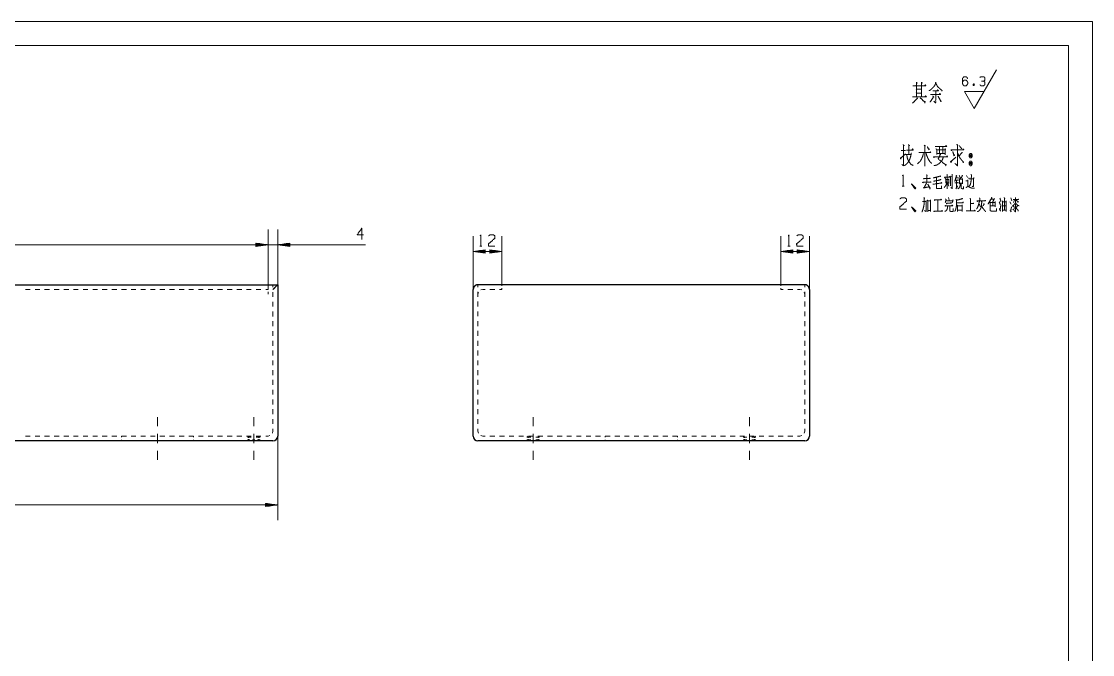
# Model space of a CAD drawing. Header units: millimetres. Extents: x 0 to 420, y 0 to 297.
# Drawn here: x 197.1 to 420, y 165.3 to 297 of the extents above; entities that cross this region are included whole.
import ezdxf

# ---------------------------------------------------------------- set-up
doc = ezdxf.new("R2010")
doc.units = ezdxf.units.MM
doc.layers.add('101', color=7, linetype='Continuous', true_color=0xffffff)

msp = doc.modelspace()

# ---------------------------------------------------------------- linework, layer by layer
at = {"layer": '101', "color": 133, "linetype": 'Continuous', "lineweight": 18}
for p, q in [((420, 297), (0, 297)), ((420, 0), (420, 297)), ((415, 292), (25, 292)), ((415, 5), (415, 292))]:
    msp.add_line(p, q, dxfattribs=at)
at = {"layer": '101', "color": 43, "linetype": 'Continuous', "lineweight": 18}
for p, q in [((395.38, 278.9), (400, 286.9)), ((395.2, 283.99), (395.33, 283.65)), ((395.38, 278.9), (393.36, 282.4)), ((393.36, 282.4), (397.4, 282.4))]:
    msp.add_line(p, q, dxfattribs=at)
at = {"layer": '101', "color": 72, "linetype": 'Continuous', "lineweight": 18}
for p, q in [((380.17, 270.14), (381.07, 270.14)), ((381.07, 269.35), (382.21, 269.35)), ((389.45, 264.1), (390.12, 264.13)), ((389.81, 263.48), (390.12, 262.7)), ((390.41, 264.8), (390.55, 264.65)), ((390.46, 264.7), (390.46, 262.83)), ((390.74, 265.15), (390.88, 265)), ((393.64, 263.85), (393.95, 263.85)), ((393.78, 264.93), (393.99, 264.53)), ((380.38, 262.7), (380.81, 262.7)), ((387.83, 259.91), (387.83, 257.56)), ((387.83, 259.89), (387.83, 257.56)), ((390.02, 260.34), (390.16, 259.81)), ((391.92, 258.64), (392.88, 258.64)), ((392.88, 258.84), (392.88, 257.46)), ((402.79, 259.49), (403.06, 258.99)), ((402.97, 260.29), (403.2, 259.71)), ((403.78, 259.91), (403.52, 259.36)), ((403.54, 258.59), (403.78, 258.26)), ((403.93, 260.36), (403.93, 259.41)), ((404.35, 258.64), (404.07, 258.31)), ((391.92, 257.71), (392.9, 257.71)), ((403.43, 257.79), (403.78, 258.11)), ((292.49, 250.24), (292.91, 250.24)), ((356.62, 250.24), (357.05, 250.24))]:
    msp.add_line(p, q, dxfattribs=at)
at = {"layer": '101', "color": 22, "linetype": 'Continuous', "lineweight": 18}
for p, q in [((248.44, 242.23), (248.44, 253.72)), ((248.44, 241.23), (248.44, 253.72)), ((250.44, 242.23), (250.44, 253.72)), ((291.1, 241.23), (291.1, 252.32)), ((297.1, 242.23), (297.1, 252.32)), ((355.1, 242.23), (355.1, 252.32)), ((361.1, 241.23), (361.1, 252.32)), ((248.44, 250.54), (72.44, 250.54)), ((240.5, 250.54), (268.74, 250.54)), ((245.9, 250.88), (245.9, 250.21)), ((248.44, 250.54), (245.9, 250.88)), ((245.9, 250.88), (245.9, 250.21)), ((248.44, 250.54), (245.9, 250.88)), ((245.9, 250.87), (245.93, 250.87)), ((245.9, 250.87), (245.93, 250.87)), ((245.9, 250.87), (245.93, 250.87)), ((245.9, 250.87), (245.93, 250.87)), ((245.9, 250.82), (246.32, 250.82)), ((245.9, 250.82), (246.32, 250.82)), ((245.9, 250.77), (246.71, 250.77)), ((245.9, 250.77), (246.71, 250.77)), ((245.9, 250.72), (247.09, 250.72)), ((245.9, 250.72), (247.09, 250.72)), ((245.9, 250.67), (247.48, 250.67)), ((245.9, 250.67), (247.48, 250.67)), ((245.9, 250.62), (247.86, 250.62)), ((245.9, 250.62), (247.86, 250.62)), ((245.9, 250.57), (248.25, 250.57)), ((245.9, 250.57), (248.25, 250.57)), ((245.9, 250.21), (248.44, 250.54)), ((245.9, 250.21), (248.44, 250.54)), ((245.9, 250.52), (248.25, 250.52)), ((245.9, 250.52), (248.25, 250.52)), ((245.9, 250.47), (247.86, 250.47)), ((245.9, 250.47), (247.86, 250.47)), ((245.9, 250.42), (247.48, 250.42)), ((245.9, 250.42), (247.48, 250.42)), ((245.9, 250.37), (247.09, 250.37)), ((245.9, 250.37), (247.09, 250.37)), ((245.9, 250.32), (246.71, 250.32)), ((245.9, 250.32), (246.71, 250.32)), ((245.9, 250.27), (246.32, 250.27)), ((245.9, 250.27), (246.32, 250.27)), ((245.9, 250.21), (245.93, 250.21)), ((245.9, 250.21), (245.93, 250.21)), ((245.9, 250.21), (245.93, 250.21)), ((245.9, 250.21), (245.93, 250.21)), ((252.98, 250.88), (250.44, 250.54)), ((250.44, 250.54), (252.98, 250.21)), ((252.98, 250.57), (250.64, 250.57)), ((252.98, 250.52), (250.64, 250.52)), ((252.98, 250.62), (251.02, 250.62)), ((252.98, 250.47), (251.02, 250.47)), ((252.98, 250.67), (251.41, 250.67)), ((252.98, 250.42), (251.41, 250.42)), ((252.98, 250.72), (251.79, 250.72)), ((252.98, 250.37), (251.79, 250.37)), ((252.98, 250.77), (252.18, 250.77)), ((252.98, 250.32), (252.18, 250.32)), ((252.98, 250.82), (252.56, 250.82)), ((252.98, 250.27), (252.56, 250.27)), ((252.98, 250.87), (252.95, 250.87)), ((252.98, 250.87), (252.95, 250.87)), ((252.98, 250.21), (252.95, 250.21)), ((252.98, 250.21), (252.95, 250.21)), ((252.98, 250.21), (252.98, 250.88)), ((293.64, 249.48), (291.1, 249.14)), ((297.1, 249.14), (291.1, 249.14)), ((291.1, 249.14), (293.64, 248.81)), ((293.64, 249.17), (291.3, 249.17)), ((293.64, 249.12), (291.3, 249.12)), ((293.64, 249.22), (291.68, 249.22)), ((293.64, 249.07), (291.68, 249.07)), ((293.64, 249.27), (292.07, 249.27)), ((293.64, 249.02), (292.07, 249.02)), ((293.64, 249.32), (292.45, 249.32)), ((293.64, 248.97), (292.45, 248.97)), ((293.64, 249.37), (292.84, 249.37)), ((293.64, 248.92), (292.84, 248.92)), ((293.64, 249.42), (293.23, 249.42)), ((293.64, 248.86), (293.23, 248.86)), ((293.64, 249.47), (293.61, 249.47)), ((293.64, 249.47), (293.61, 249.47)), ((293.64, 248.81), (293.61, 248.81)), ((293.64, 248.81), (293.61, 248.81)), ((293.64, 248.81), (293.64, 249.48)), ((297.1, 249.14), (294.56, 249.48)), ((294.56, 249.48), (294.56, 248.81)), ((294.56, 249.47), (294.6, 249.47)), ((294.56, 249.47), (294.6, 249.47)), ((294.56, 249.42), (294.98, 249.42)), ((294.56, 249.37), (295.37, 249.37)), ((294.56, 249.32), (295.75, 249.32)), ((294.56, 249.27), (296.14, 249.27)), ((294.56, 249.22), (296.53, 249.22)), ((294.56, 249.17), (296.91, 249.17)), ((294.56, 248.81), (297.1, 249.14)), ((294.56, 249.12), (296.91, 249.12)), ((294.56, 249.07), (296.53, 249.07)), ((294.56, 249.02), (296.14, 249.02)), ((294.56, 248.97), (295.75, 248.97)), ((294.56, 248.92), (295.37, 248.92)), ((294.56, 248.86), (294.98, 248.86)), ((294.56, 248.81), (294.6, 248.81)), ((294.56, 248.81), (294.6, 248.81)), ((357.64, 249.48), (355.1, 249.14)), ((355.1, 249.14), (357.64, 248.81)), ((355.1, 249.14), (361.1, 249.14)), ((357.64, 249.17), (355.3, 249.17)), ((357.64, 249.12), (355.3, 249.12)), ((357.64, 249.22), (355.68, 249.22)), ((357.64, 249.07), (355.68, 249.07)), ((357.64, 249.27), (356.07, 249.27)), ((357.64, 249.02), (356.07, 249.02)), ((357.64, 249.32), (356.45, 249.32)), ((357.64, 248.97), (356.45, 248.97)), ((357.64, 249.37), (356.84, 249.37)), ((357.64, 248.92), (356.84, 248.92)), ((357.64, 249.42), (357.23, 249.42)), ((357.64, 248.86), (357.23, 248.86)), ((357.64, 249.47), (357.61, 249.47)), ((357.64, 249.47), (357.61, 249.47)), ((357.64, 248.81), (357.61, 248.81)), ((357.64, 248.81), (357.61, 248.81)), ((357.64, 248.81), (357.64, 249.48)), ((358.56, 249.48), (358.56, 248.81)), ((361.1, 249.14), (358.56, 249.48)), ((358.56, 249.47), (358.6, 249.47)), ((358.56, 249.47), (358.6, 249.47)), ((358.56, 249.42), (358.98, 249.42)), ((358.56, 249.37), (359.37, 249.37)), ((358.56, 249.32), (359.75, 249.32)), ((358.56, 249.27), (360.14, 249.27)), ((358.56, 249.22), (360.53, 249.22)), ((358.56, 249.17), (360.91, 249.17)), ((358.56, 248.81), (361.1, 249.14)), ((358.56, 249.12), (360.91, 249.12)), ((358.56, 249.07), (360.53, 249.07)), ((358.56, 249.02), (360.14, 249.02)), ((358.56, 248.97), (359.75, 248.97)), ((358.56, 248.92), (359.37, 248.92)), ((358.56, 248.86), (358.98, 248.86)), ((358.56, 248.81), (358.6, 248.81)), ((358.56, 248.81), (358.6, 248.81)), ((250.44, 210.73), (250.44, 193.23)), ((70.44, 196.41), (250.44, 196.41)), ((250.44, 196.41), (247.9, 196.74)), ((247.9, 196.74), (247.9, 196.07)), ((247.9, 196.74), (247.93, 196.74)), ((247.9, 196.74), (247.93, 196.74)), ((247.9, 196.69), (248.32, 196.69)), ((247.9, 196.64), (248.71, 196.64)), ((247.9, 196.58), (249.09, 196.58)), ((247.9, 196.53), (249.48, 196.53)), ((247.9, 196.48), (249.86, 196.48)), ((247.9, 196.43), (250.25, 196.43)), ((247.9, 196.07), (250.44, 196.41)), ((247.9, 196.38), (250.25, 196.38)), ((247.9, 196.33), (249.86, 196.33)), ((247.9, 196.28), (249.48, 196.28)), ((247.9, 196.23), (249.09, 196.23)), ((247.9, 196.18), (248.71, 196.18)), ((247.9, 196.13), (248.32, 196.13)), ((247.9, 196.08), (247.93, 196.08)), ((247.9, 196.08), (247.93, 196.08))]:
    msp.add_line(p, q, dxfattribs=at)
at = {"layer": '101', "color": 252, "linetype": 'Continuous', "lineweight": 25}
for p, q in [((72.44, 242.23), (248.44, 242.23)), ((248.44, 242.23), (250.44, 242.23)), ((250.44, 242.23), (250.44, 210.73)), ((291.1, 210.73), (291.1, 241.23)), ((360.1, 242.23), (292.1, 242.23)), ((361.1, 241.23), (361.1, 210.73)), ((249.44, 209.73), (71.44, 209.73)), ((360.1, 209.73), (292.1, 209.73))]:
    msp.add_line(p, q, dxfattribs=at)
at = {"layer": '101', "color": 53, "linetype": 'Continuous', "lineweight": 18}
for p, q in [((198.94, 241.23), (197.94, 241.23)), ((200.94, 241.23), (199.94, 241.23)), ((202.94, 241.23), (201.94, 241.23)), ((204.94, 241.23), (203.94, 241.23)), ((206.94, 241.23), (205.94, 241.23)), ((208.94, 241.23), (207.94, 241.23)), ((210.94, 241.23), (209.94, 241.23)), ((212.94, 241.23), (211.94, 241.23)), ((214.94, 241.23), (213.94, 241.23)), ((216.94, 241.23), (215.94, 241.23)), ((218.94, 241.23), (217.94, 241.23)), ((220.94, 241.23), (219.94, 241.23)), ((222.94, 241.23), (221.94, 241.23)), ((224.94, 241.23), (223.94, 241.23)), ((226.94, 241.23), (225.94, 241.23)), ((228.94, 241.23), (227.94, 241.23)), ((230.94, 241.23), (229.94, 241.23)), ((232.94, 241.23), (231.94, 241.23)), ((234.94, 241.23), (233.94, 241.23)), ((236.94, 241.23), (235.94, 241.23)), ((238.94, 241.23), (237.94, 241.23)), ((240.94, 241.23), (239.94, 241.23)), ((242.94, 241.23), (241.94, 241.23)), ((244.94, 241.23), (243.94, 241.23)), ((246.94, 241.23), (245.94, 241.23)), ((248.44, 241.23), (247.94, 241.23)), ((248.44, 242.23), (248.44, 241.73)), ((248.44, 240.73), (248.44, 240.23)), ((249.44, 241.72), (249.44, 242.23)), ((292.1, 242.23), (292.1, 241.73)), ((292.1, 240.73), (292.1, 240.23)), ((292.73, 241.13), (293.1, 241.23)), ((293.1, 241.23), (293.6, 241.23)), ((294.6, 241.23), (295.6, 241.23)), ((296.6, 241.23), (297.1, 241.23)), ((297.1, 242.23), (297.1, 241.98)), ((297.1, 241.48), (297.1, 241.23)), ((355.1, 242.23), (355.1, 241.98)), ((355.1, 241.48), (355.1, 241.23)), ((355.6, 241.23), (355.1, 241.23)), ((357.6, 241.23), (356.6, 241.23)), ((359.1, 241.23), (358.6, 241.23)), ((359.1, 241.23), (359.48, 241.13)), ((360.1, 242.23), (360.1, 241.73)), ((360.1, 240.73), (360.1, 240.23)), ((249.44, 239.69), (249.44, 240.71)), ((249.44, 237.66), (249.44, 238.67)), ((292.1, 240.23), (292.2, 240.61)), ((292.1, 240.23), (292.1, 239.72)), ((292.1, 238.7), (292.1, 237.69)), ((360, 240.61), (360.1, 240.23)), ((360.1, 239.72), (360.1, 240.23)), ((360.1, 237.69), (360.1, 238.7)), ((249.44, 235.62), (249.44, 236.64)), ((292.1, 236.67), (292.1, 235.65)), ((360.1, 235.65), (360.1, 236.67)), ((249.44, 233.59), (249.44, 234.61)), ((292.1, 234.63), (292.1, 233.62)), ((360.1, 233.62), (360.1, 234.63)), ((249.44, 231.56), (249.44, 232.57)), ((292.1, 232.6), (292.1, 231.58)), ((360.1, 231.58), (360.1, 232.6)), ((249.44, 229.52), (249.44, 230.54)), ((292.1, 230.56), (292.1, 229.54)), ((360.1, 229.54), (360.1, 230.56)), ((249.44, 227.49), (249.44, 228.51)), ((292.1, 228.53), (292.1, 227.51)), ((360.1, 227.51), (360.1, 228.53)), ((249.44, 225.46), (249.44, 226.47)), ((292.1, 226.49), (292.1, 225.47)), ((360.1, 225.47), (360.1, 226.49)), ((249.44, 223.42), (249.44, 224.44)), ((292.1, 224.45), (292.1, 223.44)), ((360.1, 223.44), (360.1, 224.45)), ((249.44, 221.39), (249.44, 222.41)), ((292.1, 222.42), (292.1, 221.4)), ((360.1, 221.4), (360.1, 222.42)), ((249.44, 219.36), (249.44, 220.37)), ((292.1, 220.38), (292.1, 219.37)), ((360.1, 219.37), (360.1, 220.38)), ((249.44, 217.32), (249.44, 218.34)), ((249.44, 215.29), (249.44, 216.31)), ((292.1, 218.35), (292.1, 217.33)), ((292.1, 216.31), (292.1, 215.29)), ((360.1, 217.33), (360.1, 218.35)), ((360.1, 215.29), (360.1, 216.31)), ((249.44, 213.26), (249.44, 214.27)), ((292.1, 214.28), (292.1, 213.26)), ((360.1, 213.26), (360.1, 214.28)), ((249.44, 211.73), (249.44, 212.24)), ((292.1, 212.24), (292.1, 211.73)), ((360.1, 211.73), (360.1, 212.24)), ((197.94, 210.73), (198.94, 210.73)), ((199.94, 210.73), (200.94, 210.73)), ((201.94, 210.73), (202.94, 210.73)), ((203.94, 210.73), (204.94, 210.73)), ((205.94, 210.73), (206.94, 210.73)), ((207.94, 210.73), (208.94, 210.73)), ((209.94, 210.73), (210.94, 210.73)), ((211.94, 210.73), (212.94, 210.73)), ((213.94, 210.73), (214.94, 210.73)), ((215.94, 210.73), (216.94, 210.73)), ((217.94, 210.73), (217.94, 210.48)), ((217.94, 210.73), (218.94, 210.73)), ((217.94, 209.98), (217.94, 209.73)), ((219.94, 210.73), (220.94, 210.73)), ((221.94, 210.73), (222.94, 210.73)), ((223.94, 210.73), (224.94, 210.73)), ((225.94, 210.73), (226.94, 210.73)), ((227.94, 210.73), (228.94, 210.73)), ((229.94, 210.73), (230.94, 210.73)), ((231.94, 210.73), (232.94, 210.73)), ((232.94, 210.48), (232.94, 210.73)), ((232.94, 209.73), (232.94, 209.98)), ((233.94, 210.73), (234.94, 210.73)), ((235.94, 210.73), (236.94, 210.73)), ((237.94, 210.73), (238.94, 210.73)), ((239.94, 210.73), (240.94, 210.73)), ((241.94, 210.73), (242.94, 210.73)), ((243.94, 210.73), (244.94, 210.73)), ((244.19, 210.73), (244.24, 210.68)), ((244.19, 210.41), (244.19, 210.59)), ((244.19, 209.87), (244.19, 210.05)), ((244.24, 209.78), (244.19, 209.73)), ((244.34, 210.58), (244.39, 210.53)), ((244.39, 209.93), (244.34, 209.88)), ((244.39, 210.53), (244.39, 210.38)), ((244.39, 210.08), (244.39, 209.93)), ((245.44, 209.93), (245.18, 209.93)), ((245.7, 209.93), (245.44, 209.93)), ((245.94, 210.73), (246.94, 210.73)), ((246.49, 210.53), (246.54, 210.58)), ((246.49, 210.38), (246.49, 210.53)), ((246.49, 209.93), (246.49, 210.08)), ((246.54, 209.88), (246.49, 209.93)), ((246.64, 210.68), (246.69, 210.73)), ((246.69, 209.73), (246.64, 209.78)), ((246.69, 210.41), (246.69, 210.59)), ((246.69, 209.87), (246.69, 210.05)), ((247.94, 210.73), (248.44, 210.73)), ((248.82, 210.83), (248.44, 210.73)), ((249.44, 211.73), (249.34, 211.36)), ((292.2, 211.36), (292.1, 211.73)), ((293.1, 210.73), (292.73, 210.83)), ((293.1, 210.73), (293.6, 210.73)), ((294.6, 210.73), (295.6, 210.73)), ((296.6, 210.73), (297.6, 210.73)), ((298.6, 210.73), (299.6, 210.73)), ((300.6, 210.73), (301.6, 210.73)), ((302.35, 210.73), (302.4, 210.68)), ((302.35, 210.41), (302.35, 210.59)), ((302.35, 209.87), (302.35, 210.05)), ((302.4, 209.78), (302.35, 209.73)), ((302.5, 210.58), (302.55, 210.53)), ((302.55, 209.93), (302.5, 209.88)), ((302.55, 210.53), (302.55, 210.38)), ((302.55, 210.08), (302.55, 209.93)), ((302.6, 210.73), (303.6, 210.73)), ((303.6, 210.73), (303.6, 210.48)), ((303.6, 209.98), (303.6, 209.73)), ((304.6, 210.73), (305.6, 210.73)), ((304.65, 210.53), (304.7, 210.58)), ((304.65, 210.38), (304.65, 210.53)), ((304.65, 209.93), (304.65, 210.08)), ((304.7, 209.88), (304.65, 209.93)), ((304.8, 210.68), (304.85, 210.73)), ((304.85, 209.73), (304.8, 209.78)), ((304.85, 210.41), (304.85, 210.59)), ((304.85, 209.87), (304.85, 210.05)), ((306.6, 210.73), (307.6, 210.73)), ((308.6, 210.73), (309.6, 210.73)), ((310.6, 210.73), (311.6, 210.73)), ((312.6, 210.73), (313.6, 210.73)), ((314.6, 210.73), (315.6, 210.73)), ((316.6, 210.73), (317.6, 210.73)), ((318.6, 210.73), (319.6, 210.73)), ((318.6, 210.73), (318.6, 210.48)), ((318.6, 209.98), (318.6, 209.73)), ((320.6, 210.73), (321.6, 210.73)), ((322.6, 210.73), (323.6, 210.73)), ((324.6, 210.73), (325.6, 210.73)), ((326.6, 210.73), (327.6, 210.73)), ((328.6, 210.73), (329.6, 210.73)), ((330.6, 210.73), (331.6, 210.73)), ((332.6, 210.73), (333.6, 210.73)), ((333.6, 210.48), (333.6, 210.73)), ((333.6, 209.73), (333.6, 209.98)), ((334.6, 210.73), (335.6, 210.73)), ((336.6, 210.73), (337.6, 210.73)), ((338.6, 210.73), (339.6, 210.73)), ((340.6, 210.73), (341.6, 210.73)), ((342.6, 210.73), (343.6, 210.73)), ((344.6, 210.73), (345.6, 210.73)), ((346.6, 210.73), (347.6, 210.73)), ((347.35, 210.73), (347.4, 210.68)), ((347.35, 210.41), (347.35, 210.59)), ((347.35, 209.87), (347.35, 210.05)), ((347.4, 209.78), (347.35, 209.73)), ((347.5, 210.58), (347.55, 210.53)), ((347.55, 209.93), (347.5, 209.88)), ((347.55, 210.53), (347.55, 210.38)), ((347.55, 210.08), (347.55, 209.93)), ((348.6, 210.73), (349.6, 210.73)), ((348.6, 210.48), (348.6, 210.73)), ((348.6, 209.73), (348.6, 209.98)), ((349.65, 210.53), (349.7, 210.58)), ((349.65, 210.38), (349.65, 210.53)), ((349.65, 209.93), (349.65, 210.08)), ((349.7, 209.88), (349.65, 209.93)), ((349.8, 210.68), (349.85, 210.73)), ((349.85, 209.73), (349.8, 209.78)), ((349.85, 210.41), (349.85, 210.59)), ((349.85, 209.87), (349.85, 210.05)), ((350.6, 210.73), (351.6, 210.73)), ((352.6, 210.73), (353.6, 210.73)), ((354.6, 210.73), (355.6, 210.73)), ((356.6, 210.73), (357.6, 210.73)), ((358.6, 210.73), (359.1, 210.73)), ((359.48, 210.83), (359.1, 210.73)), ((360.1, 211.73), (360, 211.36))]:
    msp.add_line(p, q, dxfattribs=at)
at = {"layer": '101', "color": 151, "linetype": 'Continuous', "lineweight": 18}
for p, q in [((225.44, 212.82), (225.44, 214.66)), ((245.44, 212.82), (245.44, 214.66)), ((303.6, 212.82), (303.6, 214.66)), ((348.6, 212.82), (348.6, 214.66)), ((225.44, 209.23), (225.44, 211.23)), ((245.44, 209.23), (245.44, 211.23)), ((303.6, 209.23), (303.6, 211.23)), ((348.6, 209.23), (348.6, 211.23)), ((225.44, 205.81), (225.44, 207.64)), ((245.44, 205.81), (245.44, 207.64)), ((303.6, 205.81), (303.6, 207.64)), ((348.6, 205.81), (348.6, 207.64))]:
    msp.add_line(p, q, dxfattribs=at)
at = {"layer": '101', "color": 252, "linetype": 'Continuous', "lineweight": 25}
for centre, start, end in [((249.44, 210.73), 270, 0), ((292.1, 210.73), 180, 270), ((360.1, 210.73), 270, 0)]:
    msp.add_arc(centre, 1, start, end, dxfattribs=at)
at = {"layer": '101', "color": 43, "linetype": 'Continuous', "lineweight": 18}
for points, knots in [([(392.95, 284.38), (393.2, 284.75), (393.74, 284.75), (394.01, 284.38), (394.01, 284.01), (393.74, 283.63), (393.2, 283.63), (392.95, 284.01), (392.95, 285.13), (393.2, 285.5), (393.74, 285.5), (394.01, 285.13)], [0, 0, 0.07696, 0.169762, 0.248073, 0.312017, 0.390327, 0.48313, 0.560089, 0.751922, 0.828884, 0.921687, 1, 1]), ([(397.33, 284.58), (397.59, 284.75), (397.59, 285.33), (397.33, 285.5), (396.78, 285.5), (396.52, 285.33)], [0, 0, 0.153872, 0.429859, 0.583731, 0.846128, 1, 1]), ([(395.2, 283.65), (395.33, 283.65), (395.4, 283.83), (395.33, 283.99), (395.2, 283.99), (395.13, 283.83), (395.2, 283.65), (395.33, 283.99)], [0, 0, 0.093979, 0.236782, 0.365956, 0.459935, 0.589108, 0.731911, 1, 1]), ([(396.53, 283.81), (396.78, 283.63), (397.33, 283.63), (397.59, 283.81), (397.59, 284.38), (397.33, 284.58), (396.92, 284.58)], [0, 0, 0.124127, 0.343692, 0.472447, 0.703376, 0.836727, 1, 1])]:
    msp.add_open_spline(points, degree=1, knots=knots, dxfattribs=at)
at = {"layer": '101', "color": 72, "linetype": 'Continuous', "lineweight": 18}
for points, knots in [([(383.33, 284.34), (383.51, 284.19), (383.35, 284.04), (383.35, 284.34), (383.35, 281.34), (383.35, 283.63), (382.58, 283.63), (385.31, 283.63), (384.39, 283.63), (384.39, 284.3), (384.39, 281.34), (384.39, 282.92), (383.33, 282.92), (383.33, 282.05), (384.39, 282.05), (384.39, 281.34), (382.53, 281.34), (385.39, 281.34), (385.26, 281.53), (385.13, 281.34)], [0, 0, 0.009716, 0.018619, 0.030834, 0.152987, 0.246128, 0.277435, 0.388627, 0.426411, 0.453895, 0.574521, 0.638652, 0.681832, 0.716951, 0.760132, 0.789143, 0.864711, 0.981301, 0.990651, 1, 1]), ([(384.41, 284.12), (384.55, 284.23), (384.39, 284.34)], [0, 0, 0.471592, 1, 1]), ([(385.08, 283.63), (385.21, 283.82), (385.29, 283.63)], [0, 0, 0.52998, 1, 1]), ([(387.3, 284.34), (387.46, 284.19), (387.38, 284.23), (387.22, 283.78), (386.95, 283.4), (386.63, 283.07), (386.34, 282.8), (385.97, 282.58)], [0, 0, 0.086304, 0.121015, 0.309411, 0.490705, 0.673777, 0.828673, 1, 1]), ([(387.35, 284.12), (387.56, 283.82), (387.75, 283.44), (388.12, 283.1), (388.57, 282.73), (388.7, 282.62), (388.73, 282.62), (388.62, 282.47)], [0, 0, 0.162725, 0.348038, 0.57022, 0.829895, 0.906902, 0.918639, 1, 1]), ([(383.46, 281.12), (383.56, 280.93), (383.54, 281), (382.53, 279.99)], [0, 0, 0.124999, 0.171153, 1, 1]), ([(384.15, 281.12), (385.13, 280.14), (385.13, 280.33), (385.08, 279.99)], [0, 0, 0.723283, 0.821336, 1, 1]), ([(386.74, 281.49), (386.98, 281.23), (386.93, 281.34), (386.18, 280.18)], [0, 0, 0.190882, 0.257811, 1, 1]), ([(386.26, 281.83), (388.36, 281.83), (388.23, 282.05), (388.09, 281.75)], [0, 0, 0.780476, 0.87779, 1, 1]), ([(386.74, 282.58), (387.93, 282.58), (387.75, 282.77), (387.62, 282.58)], [0, 0, 0.707412, 0.863837, 1, 1]), ([(387.35, 282.58), (387.35, 279.99), (386.98, 280.4)], [0, 0, 0.823414, 1, 1]), ([(387.85, 281.42), (388.46, 280.33), (388.49, 280.48), (388.44, 280.25)], [0, 0, 0.764773, 0.85821, 1, 1]), ([(380.57, 271.38), (380.78, 271.15), (380.67, 271.3), (380.67, 266.95), (380.3, 267.25)], [0, 0, 0.058123, 0.092649, 0.910288, 1, 1]), ([(381.28, 270.25), (382.69, 270.25), (382.56, 270.51), (382.42, 270.29)], [0, 0, 0.716772, 0.866783, 1, 1]), ([(381.68, 271.38), (381.92, 271.15), (381.79, 271.23), (381.79, 269.39)], [0, 0, 0.141503, 0.207206, 1, 1]), ([(384.99, 271.23), (385.23, 271.11), (385.12, 271.15), (385.12, 266.91), (385.12, 269.73), (383.85, 269.73), (386.34, 269.73), (386.21, 269.91), (386.16, 269.73)], [0, 0, 0.022709, 0.032393, 0.397207, 0.63934, 0.748901, 0.963456, 0.983224, 1, 1]), ([(385.6, 270.93), (385.97, 270.29), (386.05, 270.44), (385.87, 270.51)], [0, 0, 0.665999, 0.819278, 1, 1]), ([(387.24, 271), (389.65, 271), (389.52, 271.19), (389.36, 271)], [0, 0, 0.835353, 0.914863, 1, 1]), ([(387.37, 270.51), (387.58, 270.33), (387.58, 269.35), (387.58, 269.54), (389.36, 269.54), (389.36, 269.28), (389.36, 270.59), (389.36, 270.29), (387.5, 270.29), (388.17, 270.29), (388.17, 270.96), (388.17, 269.54), (388.83, 269.54), (388.83, 270.93)], [0, 0, 0.024059, 0.106926, 0.122862, 0.273836, 0.296146, 0.407696, 0.433193, 0.590926, 0.64726, 0.704629, 0.825742, 0.882076, 1, 1]), ([(390.76, 270.25), (390.63, 270.1), (390.55, 270.29), (393.2, 270.29), (393.12, 270.48), (393.01, 270.29)], [0, 0, 0.057621, 0.116242, 0.879375, 0.937996, 1, 1]), ([(390.92, 269.91), (391.18, 269.05), (391.32, 269.16), (391.13, 269.35)], [0, 0, 0.673358, 0.803109, 1, 1]), ([(391.74, 271.45), (391.95, 271.19), (391.87, 271.34), (391.87, 266.99), (391.37, 267.44)], [0, 0, 0.060999, 0.091684, 0.877914, 1, 1]), ([(392.91, 269.76), (392.19, 269.01), (391.93, 269.58), (392.19, 268.94), (392.43, 268.56), (392.69, 268.23), (393.15, 267.7), (393.2, 267.7), (393.01, 267.63)], [0, 0, 0.248753, 0.397951, 0.563608, 0.67025, 0.773226, 0.939238, 0.951964, 1, 1]), ([(392.27, 271.15), (392.75, 270.51), (392.77, 270.63), (392.56, 270.66)], [0, 0, 0.706391, 0.808917, 1, 1]), ([(380.01, 268.68), (380.09, 268.34), (380.04, 268.53), (381.07, 269.43)], [0, 0, 0.181309, 0.283192, 1, 1]), ([(382.29, 269.61), (382.19, 269.09), (382.08, 268.68), (381.95, 268.34), (381.79, 267.96), (381.52, 267.59), (381.26, 267.29), (380.83, 266.99)], [0, 0, 0.172184, 0.309107, 0.425669, 0.556624, 0.704265, 0.83298, 1, 1]), ([(381.34, 269.2), (381.39, 268.94), (381.44, 268.64), (381.55, 268.3), (381.71, 267.96), (382.21, 267.25), (382.64, 267.06)], [0, 0, 0.101612, 0.217195, 0.351419, 0.492975, 0.824036, 1, 1]), ([(384.8, 269.54), (384.67, 269.01), (384.43, 268.41), (384.17, 267.96), (383.59, 267.4)], [0, 0, 0.214884, 0.47114, 0.678415, 1, 1]), ([(385.36, 269.58), (385.47, 269.16), (385.68, 268.64), (385.94, 268.15), (386.24, 267.7), (386.55, 267.48)], [0, 0, 0.172227, 0.401193, 0.625588, 0.842424, 1, 1]), ([(387.16, 268.83), (387.03, 268.68), (386.89, 268.83), (389.86, 268.83), (389.7, 269.01), (389.57, 268.75)], [0, 0, 0.051198, 0.102403, 0.861891, 0.924784, 1, 1]), ([(388.91, 268.71), (388.83, 268.41), (388.59, 267.93), (388.09, 267.44), (387.61, 267.14), (387.03, 266.99)], [0, 0, 0.114099, 0.31364, 0.571361, 0.778585, 1, 1]), ([(388.22, 269.43), (388.41, 269.28), (388.33, 269.35), (387.88, 268.38), (389.47, 267.14), (389.52, 267.25), (389.41, 266.95)], [0, 0, 0.061501, 0.089675, 0.366507, 0.885933, 0.91799, 1, 1]), ([(390.71, 268), (390.57, 267.66), (390.44, 267.78), (391.58, 268.75)], [0, 0, 0.178042, 0.263422, 1, 1]), ([(394.76, 269.54), (394.52, 269.54), (394.31, 269.24), (394.31, 268.9), (394.52, 268.6), (394.76, 268.6), (394.97, 268.9), (394.97, 269.24), (394.76, 269.54)], [0, 0, 0.091012, 0.231137, 0.359866, 0.499991, 0.591003, 0.731137, 0.859866, 1, 1]), ([(394.97, 267.63), (394.76, 267.96), (394.52, 267.96), (394.31, 267.63), (394.31, 267.33), (394.52, 266.99), (394.76, 266.99), (394.97, 267.33), (394.97, 267.63)], [0, 0, 0.149205, 0.238519, 0.387715, 0.5, 0.649197, 0.738511, 0.887715, 1, 1]), ([(394.52, 268.9), (394.76, 268.9), (394.52, 269.24), (394.52, 268.9)], [0, 0, 0.24116, 0.6589, 1, 1]), ([(394.52, 267.63), (394.52, 267.33), (394.76, 267.33)], [0, 0, 0.556971, 1, 1]), ([(394.76, 268.9), (394.76, 269.24), (394.52, 269.24)], [0, 0, 0.585821, 1, 1]), ([(394.76, 267.63), (394.52, 267.63), (394.76, 267.33), (394.76, 267.63)], [0, 0, 0.258827, 0.674606, 1, 1]), ([(380.45, 264.88), (380.59, 265.08), (380.59, 262.7)], [0, 0, 0.093492, 1, 1]), ([(382.46, 262.98), (383.07, 262.35), (382.92, 262.35), (382.32, 263.2), (383.07, 262.13), (383.22, 262.35), (382.32, 263.2)], [0, 0, 0.178023, 0.207053, 0.42079, 0.689029, 0.745611, 1, 1]), ([(385.47, 265.1), (385.59, 264.93), (385.5, 265), (385.5, 263.53), (384.64, 263.53), (386.39, 263.53), (386.3, 263.63), (386.19, 263.5)], [0, 0, 0.045417, 0.069976, 0.382575, 0.566129, 0.936978, 0.965261, 1, 1]), ([(384.76, 263.5), (384.69, 263.43), (384.64, 263.53)], [0, 0, 0.476558, 1, 1]), ([(385.47, 263.38), (384.92, 262.35), (384.76, 262.35), (386.01, 262.6), (385.73, 263.13), (386.17, 262.3), (386.19, 262.45), (386.16, 262.13)], [0, 0, 0.252061, 0.286561, 0.564064, 0.693385, 0.896347, 0.9291, 1, 1]), ([(384.99, 264.3), (384.9, 264.2), (384.85, 264.3), (386.23, 264.3), (386.14, 264.43), (386.07, 264.3)], [0, 0, 0.069442, 0.128329, 0.845633, 0.925285, 1, 1]), ([(386.77, 263.13), (388.61, 263.38), (388.54, 263.5), (388.43, 263.38)], [0, 0, 0.857794, 0.924194, 1, 1]), ([(388.26, 264.93), (388.34, 264.75), (388.29, 264.8), (386.86, 264.45), (387.51, 264.6), (387.51, 262.4), (387.55, 262.25), (387.64, 262.23), (388.59, 262.23), (388.59, 262.8)], [0, 0, 0.030685, 0.042094, 0.272773, 0.377788, 0.722122, 0.74624, 0.760617, 0.910002, 1, 1]), ([(386.88, 263.75), (388.45, 264.05), (388.34, 264.13), (388.22, 264)], [0, 0, 0.83968, 0.90778, 1, 1]), ([(389.74, 263.88), (389.67, 263.5), (389.63, 263.28), (389.56, 263.08), (389.38, 262.78), (389.29, 262.65), (389.15, 262.48)], [0, 0, 0.246555, 0.393708, 0.530753, 0.755735, 0.854628, 1, 1]), ([(389.33, 264.58), (389.28, 264.45), (389.19, 264.6), (390.27, 264.6), (390.2, 264.75), (390.14, 264.6)], [0, 0, 0.079267, 0.180907, 0.810318, 0.907125, 1, 1]), ([(389.33, 264.33), (389.44, 264.18), (389.44, 263.35)], [0, 0, 0.182116, 1, 1]), ([(389.7, 265.18), (389.77, 265.05), (389.77, 262.2)], [0, 0, 0.047969, 1, 1]), ([(390.12, 264.25), (390.12, 263.28), (389.97, 263.43)], [0, 0, 0.816823, 1, 1]), ([(390.81, 265.05), (390.81, 262.2), (390.5, 262.45)], [0, 0, 0.875677, 1, 1]), ([(391.61, 265), (391.75, 264.83), (391.68, 264.9), (391.31, 263.7), (391.55, 264.45), (392.08, 264.45)], [0, 0, 0.077476, 0.112963, 0.545478, 0.81742, 1, 1]), ([(391.34, 263.43), (392.08, 263.43), (391.98, 263.53), (391.89, 263.4)], [0, 0, 0.71297, 0.852957, 1, 1]), ([(391.43, 263.95), (392.07, 263.95), (391.98, 264.08), (391.91, 263.95)], [0, 0, 0.681987, 0.846064, 1, 1]), ([(391.66, 263.93), (391.66, 262.4), (391.57, 262.18), (391.92, 262.8)], [0, 0, 0.613734, 0.71102, 1, 1]), ([(392.47, 263.3), (392.47, 263.03), (392.4, 262.75), (392.3, 262.48), (392.17, 262.3), (391.94, 262.18)], [0, 0, 0.206834, 0.420392, 0.642081, 0.803259, 1, 1]), ([(392.22, 264.35), (392.31, 264.2), (392.31, 263.25), (392.31, 263.38), (392.9, 263.38), (392.9, 263.25), (392.9, 264.3), (392.9, 264.18), (392.3, 264.18)], [0, 0, 0.046631, 0.301094, 0.334574, 0.49081, 0.52429, 0.805539, 0.839025, 1, 1]), ([(392.26, 264.93), (392.49, 264.35), (392.54, 264.43), (392.4, 264.6)], [0, 0, 0.661513, 0.759659, 1, 1]), ([(392.67, 263.3), (392.67, 262.35), (392.74, 262.25), (392.88, 262.2), (393.14, 262.2), (393.14, 262.68)], [0, 0, 0.484065, 0.546467, 0.622883, 0.757973, 1, 1]), ([(392.84, 265.03), (392.93, 264.88), (392.9, 264.95), (392.68, 264.43)], [0, 0, 0.211493, 0.312199, 1, 1]), ([(394.02, 264.08), (394.02, 262.83), (394.01, 262.68), (393.86, 262.55), (393.67, 262.4)], [0, 0, 0.68108, 0.763377, 0.866218, 1, 1]), ([(394.22, 264.43), (394.32, 264.25), (395.24, 264.25)], [0, 0, 0.182084, 1, 1]), ([(394.68, 265.18), (394.82, 265.03), (394.78, 264.68), (394.75, 264.2), (394.68, 263.53), (394.54, 263.03), (394.38, 262.75)], [0, 0, 0.080835, 0.218781, 0.405549, 0.671677, 0.875424, 1, 1]), ([(395.26, 264.53), (395.21, 262.65), (394.94, 262.7)], [0, 0, 0.874237, 1, 1]), ([(394.08, 262.8), (394.2, 262.6), (394.38, 262.53), (394.57, 262.43), (394.75, 262.35), (394.94, 262.33), (395.19, 262.3), (395.44, 262.3)], [0, 0, 0.153715, 0.279195, 0.422093, 0.547573, 0.675695, 0.838259, 1, 1]), ([(379.92, 260.09), (380.24, 260.31), (380.93, 260.31), (381.27, 260.09), (381.27, 259.61), (379.91, 258.41), (379.92, 257.94), (381.27, 257.94)], [0, 0, 0.069695, 0.19298, 0.265275, 0.350227, 0.674741, 0.759751, 1, 1]), ([(384.92, 260.34), (385.06, 260.14), (384.99, 260.24), (384.97, 259.56), (384.94, 259.06), (384.9, 258.64), (384.81, 258.29), (384.69, 257.84), (384.49, 257.36)], [0, 0, 0.07397, 0.110955, 0.314872, 0.466248, 0.595042, 0.704055, 0.844997, 1, 1]), ([(384.58, 259.56), (385.34, 259.56), (385.34, 259.76), (385.34, 257.46), (385.06, 257.64)], [0, 0, 0.211549, 0.267221, 0.907427, 1, 1]), ([(385.59, 259.81), (385.71, 259.69), (385.71, 257.41), (385.71, 257.66), (386.24, 257.66), (386.24, 257.44), (386.24, 259.84), (386.24, 259.66), (385.68, 259.66)], [0, 0, 0.026662, 0.371531, 0.40943, 0.48981, 0.523917, 0.887734, 0.914262, 1, 1]), ([(387.25, 259.91), (387.16, 259.76), (387.04, 259.91), (388.57, 259.91), (388.47, 260.04), (388.38, 259.89)], [0, 0, 0.077572, 0.164197, 0.849374, 0.92243, 1, 1]), ([(389.86, 258.61), (389.82, 258.24), (389.72, 257.89), (389.56, 257.66), (389.24, 257.46)], [0, 0, 0.270258, 0.53265, 0.730361, 1, 1]), ([(389.45, 258.71), (389.36, 258.59), (389.29, 258.66), (390.88, 258.66), (390.8, 258.81), (390.71, 258.71)], [0, 0, 0.071064, 0.118907, 0.857247, 0.938051, 1, 1]), ([(389.4, 260.06), (389.54, 259.91), (389.36, 259.36), (389.49, 259.71), (390.88, 259.71), (390.99, 259.91), (390.81, 259.36)], [0, 0, 0.061433, 0.2336, 0.344237, 0.760363, 0.827829, 1, 1]), ([(389.72, 259.19), (389.63, 259.06), (389.58, 259.19), (390.62, 259.19), (390.53, 259.34), (390.46, 259.24)], [0, 0, 0.094018, 0.177409, 0.817857, 0.924772, 1, 1]), ([(390.28, 258.64), (390.28, 257.66), (390.27, 257.59), (390.44, 257.49), (390.96, 257.49), (390.96, 258.11)], [0, 0, 0.407488, 0.439691, 0.524575, 0.738789, 1, 1]), ([(391.68, 259.81), (391.68, 258.76), (391.66, 258.61), (391.64, 258.41), (391.57, 258.11), (391.52, 257.91), (391.48, 257.71), (391.31, 257.49)], [0, 0, 0.436372, 0.499147, 0.582595, 0.710687, 0.796679, 0.881082, 1, 1]), ([(392.88, 260.26), (392.91, 260.11), (391.68, 259.79), (391.59, 260.01)], [0, 0, 0.092006, 0.855683, 1, 1]), ([(391.73, 259.29), (393.09, 259.29), (393.06, 259.44), (392.98, 259.31)], [0, 0, 0.820513, 0.913426, 1, 1]), ([(391.82, 258.86), (391.91, 258.66), (391.91, 257.44)], [0, 0, 0.151456, 1, 1]), ([(394.47, 260.16), (394.68, 260.06), (394.59, 260.14), (394.59, 257.59), (393.71, 257.59), (395.6, 257.59), (395.46, 257.76), (395.37, 257.59)], [0, 0, 0.038462, 0.057471, 0.475754, 0.620718, 0.930937, 0.967841, 1, 1]), ([(394.61, 259.09), (395.3, 259.09), (395.19, 259.21), (395.1, 259.06)], [0, 0, 0.670963, 0.830527, 1, 1]), ([(396.44, 260.29), (396.57, 260.19), (396.48, 259.66), (396.39, 259.36), (396.35, 259.11), (396.28, 258.89), (396.11, 258.39), (395.98, 258.16), (395.88, 258.01)], [0, 0, 0.064584, 0.280704, 0.407666, 0.510159, 0.605905, 0.821187, 0.925426, 1, 1]), ([(396.07, 259.64), (396.02, 259.54), (395.96, 259.66), (397.73, 259.66), (397.64, 259.81), (397.57, 259.69)], [0, 0, 0.04849, 0.106655, 0.863893, 0.938478, 1, 1]), ([(396.81, 259.49), (397.04, 259.44), (396.94, 259.44), (396.9, 258.89), (396.9, 258.61), (396.87, 258.41), (396.8, 258.26), (396.74, 258.11), (396.62, 257.91), (396.48, 257.69), (396.32, 257.54), (396.05, 257.41)], [0, 0, 0.086834, 0.126006, 0.329522, 0.43107, 0.506071, 0.5673, 0.626053, 0.712891, 0.811026, 0.891762, 1, 1]), ([(396.46, 259.01), (396.62, 258.49), (396.65, 258.54), (396.6, 258.61)], [0, 0, 0.781817, 0.869088, 1, 1]), ([(396.94, 258.59), (397.04, 258.41), (397.13, 258.19), (397.29, 258.01), (397.56, 257.64), (397.79, 257.44)], [0, 0, 0.141449, 0.308531, 0.472, 0.789445, 1, 1]), ([(397.38, 259.11), (397.45, 258.99), (397.2, 258.64)], [0, 0, 0.250936, 1, 1]), ([(398.98, 260.41), (399.07, 260.19), (399.02, 260.26), (398.24, 258.99), (398.84, 259.99), (399.5, 259.99), (399.6, 260.14), (399.23, 259.49)], [0, 0, 0.052782, 0.072841, 0.398931, 0.65367, 0.796461, 0.836567, 1, 1]), ([(398.67, 259.46), (398.67, 257.69), (398.75, 257.59), (398.91, 257.56), (400.01, 257.56), (400.01, 258.06)], [0, 0, 0.48427, 0.520679, 0.564613, 0.863586, 1, 1]), ([(398.68, 259.31), (399.71, 259.31), (399.71, 259.54), (399.71, 258.41), (399.71, 258.61), (398.72, 258.61), (399.23, 258.61), (399.23, 259.34)], [0, 0, 0.213459, 0.260309, 0.494566, 0.536213, 0.742312, 0.849037, 1, 1]), ([(400.59, 259.44), (400.78, 258.94), (400.78, 259.01), (400.75, 258.81)], [0, 0, 0.65861, 0.750676, 1, 1]), ([(400.59, 258.04), (400.84, 257.54), (400.76, 257.79), (400.92, 258.86)], [0, 0, 0.292949, 0.429372, 1, 1]), ([(400.71, 260.26), (400.92, 259.59), (400.94, 259.71), (400.87, 259.56)], [0, 0, 0.707804, 0.834111, 1, 1]), ([(401.61, 260.34), (401.74, 260.19), (401.67, 260.26), (401.67, 257.76), (401.21, 257.76), (402.04, 257.76), (402.04, 257.44), (402.04, 259.69), (402.04, 259.44), (401.26, 259.44), (401.26, 259.66), (401.26, 257.44), (401.26, 258.61), (402.04, 258.61)], [0, 0, 0.01608, 0.024603, 0.231333, 0.269334, 0.338026, 0.364901, 0.550957, 0.571629, 0.635936, 0.654541, 0.838531, 0.935693, 1, 1]), ([(403.94, 259.31), (403.87, 259.16), (403.7, 258.94), (403.54, 258.74), (403.24, 258.54)], [0, 0, 0.155222, 0.423002, 0.662187, 1, 1]), ([(403.47, 259.94), (404.61, 259.94), (404.53, 260.06), (404.46, 259.94)], [0, 0, 0.794758, 0.900661, 1, 1]), ([(403.94, 258.96), (403.94, 257.41), (403.7, 257.64)], [0, 0, 0.822516, 1, 1]), ([(403.94, 259.29), (404.1, 259.11), (404.23, 258.94), (404.4, 258.74), (404.69, 258.66)], [0, 0, 0.234065, 0.446208, 0.710426, 1, 1]), ([(404.05, 259.84), (404.51, 259.49), (404.51, 259.59), (404.47, 259.34)], [0, 0, 0.621056, 0.728552, 1, 1]), ([(382.46, 258.21), (383.07, 257.59), (382.92, 257.59), (382.32, 258.44), (383.07, 257.36), (383.22, 257.59), (382.32, 258.44)], [0, 0, 0.178023, 0.207053, 0.42079, 0.689029, 0.745611, 1, 1]), ([(387.12, 257.54), (387.02, 257.44), (386.95, 257.56), (388.75, 257.56), (388.66, 257.69), (388.57, 257.56)], [0, 0, 0.060774, 0.120649, 0.872349, 0.936179, 1, 1]), ([(402.86, 257.66), (403.04, 257.41), (402.95, 257.54), (403.13, 258.41)], [0, 0, 0.226467, 0.339716, 1, 1]), ([(404.07, 258.19), (404.51, 257.69), (404.53, 257.81), (404.51, 257.54)], [0, 0, 0.624152, 0.742246, 1, 1]), ([(268.3, 252.59), (266.95, 252.59), (267.96, 254.01), (267.96, 251.64)], [0, 0, 0.245869, 0.565294, 1, 1]), ([(292.56, 252.41), (292.7, 252.61), (292.7, 250.24)], [0, 0, 0.093493, 1, 1]), ([(294.31, 252.39), (294.62, 252.61), (295.31, 252.61), (295.65, 252.39), (295.65, 251.91), (294.29, 250.71), (294.31, 250.24), (295.65, 250.24)], [0, 0, 0.069691, 0.192975, 0.265273, 0.350228, 0.674739, 0.759753, 1, 1]), ([(356.69, 252.41), (356.83, 252.61), (356.83, 250.24)], [0, 0, 0.093489, 1, 1]), ([(358.44, 252.39), (358.76, 252.61), (359.45, 252.61), (359.78, 252.39), (359.78, 251.91), (358.42, 250.71), (358.44, 250.24), (359.78, 250.24)], [0, 0, 0.069694, 0.192979, 0.265274, 0.350229, 0.674738, 0.759752, 1, 1])]:
    msp.add_open_spline(points, degree=1, knots=knots, dxfattribs=at)
at = {"layer": '101', "color": 252, "linetype": 'Continuous', "lineweight": 25}
for points, knots in [([(250.44, 242.23), (250.37, 242.16), (249.83, 241.61), (249.44, 241.23)], [0, 0, 0.07613, 0.617326, 1, 1]), ([(292.1, 242.23), (291.72, 242.16), (291.4, 241.94), (291.18, 241.61), (291.1, 241.23)], [0, 0, 0.250008, 0.500008, 0.750008, 1, 1]), ([(361.1, 241.23), (361.03, 241.61), (360.81, 241.94), (360.49, 242.16), (360.1, 242.23)], [0, 0, 0.250002, 0.499999, 0.750014, 1, 1])]:
    msp.add_open_spline(points, degree=1, knots=knots, dxfattribs=at)
at = {"layer": '101', "color": 53, "linetype": 'Continuous', "lineweight": 18}
for points, knots in [([(244.39, 210.53), (244.5, 210.53), (244.92, 210.53)], [0, 0, 0.198047, 1, 1]), ([(245.97, 210.53), (246.39, 210.53), (246.49, 210.53)], [0, 0, 0.801921, 1, 1]), ([(302.55, 210.53), (302.66, 210.53), (303.08, 210.53)], [0, 0, 0.198079, 1, 1]), ([(303.08, 209.93), (302.95, 209.93), (302.55, 209.93)], [0, 0, 0.246978, 1, 1]), ([(304.13, 210.53), (304.26, 210.53), (304.65, 210.53)], [0, 0, 0.246949, 1, 1]), ([(304.65, 209.93), (304.55, 209.93), (304.13, 209.93)], [0, 0, 0.198047, 1, 1]), ([(347.55, 210.53), (347.95, 210.53), (348.08, 210.53)], [0, 0, 0.753051, 1, 1]), ([(348.08, 209.93), (347.95, 209.93), (347.55, 209.93)], [0, 0, 0.246949, 1, 1]), ([(349.13, 210.53), (349.26, 210.53), (349.65, 210.53)], [0, 0, 0.246949, 1, 1]), ([(349.65, 209.93), (349.55, 209.93), (349.13, 209.93)], [0, 0, 0.198047, 1, 1])]:
    msp.add_open_spline(points, degree=1, knots=knots, dxfattribs=at)
for points in [[(244.65, 209.93), (244.39, 209.93)], [(246.49, 209.93), (246.23, 209.93)]]:
    msp.add_open_spline(points, degree=1, dxfattribs=at)

doc.saveas('drawing.dxf')
